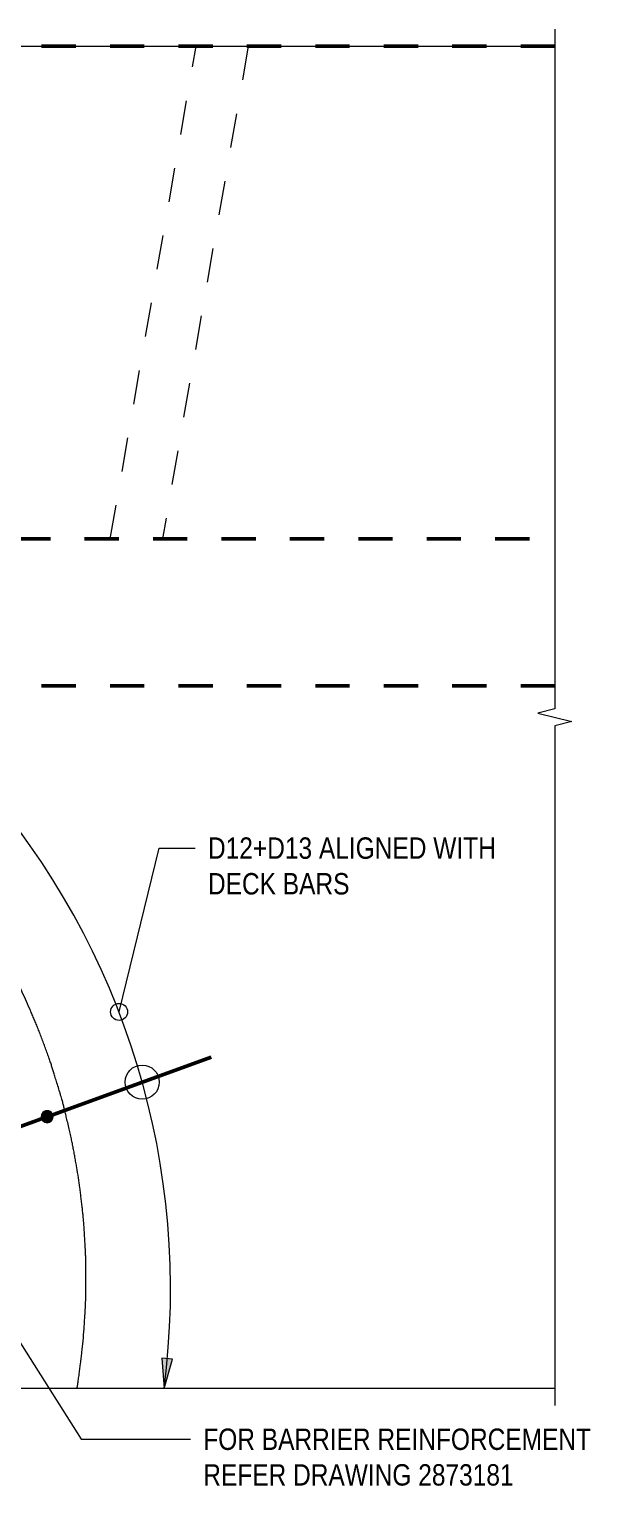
# Model space of a CAD drawing. Header units: metres. Extents: x 0 to 21, y 3 to 546.
# Drawn here: x 3.828 to 5.49, y 541.846 to 546.103 of the extents above; entities that cross this region are included whole.
import ezdxf

# ---------------------------------------------------------------- set-up
doc = ezdxf.new("R2010")
doc.units = ezdxf.units.M
doc.linetypes.add('JacobsDash', pattern=[0.0045, 0.003, -0.0015])
for name, color, linetype, lineweight in [('A-ANNO-NOTE', 7, 'Continuous', 9), ('A-DETL', 7, 'Continuous', 13), ('A-DETL-GENF', 7, 'Continuous', 9), ('A-FLOR', 7, 'Continuous', 50), ('G-ANNO-TEXT', 7, 'Continuous', 9), ('S-BEAM', 7, 'Continuous', 50), ('S-BEAM-HDLN', 7, 'JacobsDash', 18)]:
    doc.layers.add(name, color=color, linetype=linetype, lineweight=lineweight)
doc.styles.add('Arial Narrow_2', font='ARIALN.TTF', dxfattribs={"height": 0.0625})

# ---------------------------------------------------------------- blocks, each defined once
blk = doc.blocks.new('B_Det_Reinf_Bar Section_2D - Reo Dot_Scale 25_Cog End-V1-DRG-2873136 - DETAIL A')
at = {"layer": 'A-DETL-GENF'}
blk.add_hatch(color=256, dxfattribs=at).paths.add_polyline_path([(-1134.3548, 542.7532), (-1134.3502, 542.7538), (-1134.3459, 542.7556), (-1134.3424, 542.7584), (-1134.3396, 542.762), (-1134.3379, 542.7662), (-1134.3373, 542.7708), (-1134.3379, 542.7753), (-1134.3396, 542.7795), (-1134.3424, 542.7831), (-1134.346, 542.7859), (-1134.3503, 542.7876), (-1134.3548, 542.7882), (-1134.3593, 542.7876), (-1134.3635, 542.7859), (-1134.3672, 542.7831), (-1134.3699, 542.7795), (-1134.3717, 542.7753), (-1134.3723, 542.7707), (-1134.3717, 542.7662), (-1134.3699, 542.762), (-1134.3671, 542.7584), (-1134.3635, 542.7556), (-1134.3593, 542.7538)])
for start, end in [(315.0533, 135.0533), (135.0533, 315.0533)]:
    blk.add_arc((-1134.3548, 542.7707), 0.0175, start, end, dxfattribs=at)
blk = doc.blocks.new('CS_DET_Rebar Tagging1 - Scale 50-7577140-DRG-2873136 - DETAIL A')
at = {"layer": 'A-DETL-GENF', "lineweight": 13}
blk.add_line((-1135.4575, 544.6426), (-1135.4575, 544.6826), dxfattribs=at)
blk.add_circle((-1135.4575, 544.6426), 0.05, dxfattribs=at)
blk = doc.blocks.new('CS_DET_BreakLine_ViewScale - Std Break-7449553-DRG-2873136 - DETAIL A')
at = {"layer": 'A-DETL-GENF'}
for p, q in [((-1134.508, 542.1802), (-1134.5205, 542.1302)), ((-1134.483, 542.0802), (-1134.508, 542.1802)), ((-1134.5205, 542.1302), (-1136.5929, 542.1302)), ((-1134.4705, 542.1302), (-1134.483, 542.0802)), ((-1132.448, 542.1302), (-1134.4705, 542.1302))]:
    blk.add_line(p, q, dxfattribs=at)
blk = doc.blocks.new('CS_DET_BreakLine_ViewScale - Std Break-7449554-DRG-2873136 - DETAIL A')
at = {"layer": 'A-DETL-GENF'}
for p, q in [((-1132.448, 546.1035), (-1132.448, 544.1169)), ((-1132.448, 544.1169), (-1132.498, 544.1044)), ((-1132.498, 544.1044), (-1132.398, 544.0794)), ((-1132.398, 544.0794), (-1132.448, 544.0669)), ((-1132.448, 544.0669), (-1132.448, 542.0802))]:
    blk.add_line(p, q, dxfattribs=at)
blk = doc.blocks.new('CS_Arrowhead - CS_Arrowhead-6323874-DRG-2873136 - DETAIL A')
at = {"layer": 'A-ANNO-NOTE'}
blk.add_hatch(color=256, dxfattribs=at).paths.add_polyline_path([(-1133.5656, 542.2156), (-1133.5902, 542.1302), (-1133.5963, 542.2189)])
at = {"layer": 'A-ANNO-NOTE', "lineweight": 13}
for p, q in [((-1133.5656, 542.2156), (-1133.5963, 542.2189)), ((-1133.5963, 542.2189), (-1133.5902, 542.1302)), ((-1133.5902, 542.1302), (-1133.5656, 542.2156))]:
    blk.add_line(p, q, dxfattribs=at)

msp = doc.modelspace()

# ---------------------------------------------------------------- linework, layer by layer
at = {"layer": 'A-DETL', "lineweight": 50}
for p, q in [((4.359395, 543.0990771), (3.8801517, 542.9246468)), ((3.8638316, 542.9187068), (3.4572901, 542.7707378)), ((3.9365333, 542.945168), (3.8964719, 542.9305869))]:
    msp.add_line(p, q, dxfattribs=at)
at = {"layer": 'A-DETL'}
msp.add_line((4.3075789, 542.1302341), (4.1425789, 542.1302341), dxfattribs=at)
msp.add_arc((1.9896576, 542.4212986), 2.2511211, 352.5709954, 90, dxfattribs=at)
at = {"layer": 'A-FLOR', "lineweight": 13}
msp.add_line((1.9923724, 546.0534755), (5.3640898, 546.0534776), dxfattribs=at)
msp.add_open_spline([(3.967692, 542.1302341), (3.9683074, 542.134048), (3.9696899, 542.1427817), (3.9717367, 542.1565299), (3.9745296, 542.1768857), (3.9771616, 542.1979739), (3.979836, 542.2196195), (3.9824871, 542.2414428), (3.9855634, 542.2691887), (3.9877549, 542.2982706), (3.9892553, 542.3218914), (3.9903584, 542.3395561), (3.9914083, 542.3570007), (3.992307, 542.3743216), (3.9928503, 542.3886252), (3.9931377, 542.4000162), (3.9932937, 542.4084426), (3.9933972, 542.4164669), (3.9934581, 542.4234484), (3.9934942, 542.4297266), (3.9935218, 542.4372765), (3.9935411, 542.4454082), (3.9935626, 542.4520803), (3.9935786, 542.4567847), (3.9935931, 542.4611942), (3.9936015, 542.4659031), (3.9936016, 542.4720091), (3.993603, 542.477561), (3.9936118, 542.4842757), (3.9935816, 542.4921112), (3.993427, 542.5012405), (3.9931045, 542.5115093), (3.992623, 542.5223501), (3.9921008, 542.5325553), (3.9915705, 542.5422428), (3.9908932, 542.5541794), (3.9901256, 542.567393), (3.9894473, 542.579119), (3.9888802, 542.5885146), (3.9884257, 542.5957405), (3.9879046, 542.603552), (3.9873454, 542.611331), (3.986753, 542.6189197), (3.985903, 542.6288898), (3.98471, 542.641191), (3.9831011, 542.6559796), (3.981353, 542.6709861), (3.9795266, 542.6862687), (3.9776965, 542.701532), (3.9752124, 542.7216698), (3.9718414, 542.7464395), (3.967744, 542.7709971), (3.9641969, 542.7909465), (3.9614634, 542.8060579), (3.9586775, 542.8213761), (3.9560402, 542.8354857), (3.9533254, 542.8494098), (3.9503043, 542.8640057), (3.9472952, 542.8775277), (3.9445751, 542.8892442), (3.9416839, 542.9014192), (3.9379935, 542.9165606), (3.9343294, 542.9315408), (3.9312749, 542.944001), (3.9285273, 542.9553025), (3.9257429, 542.9663542), (3.9227708, 542.9772504), (3.9197213, 542.9877664), (3.9162772, 542.9993303), (3.9115383, 543.0148474), (3.9061014, 543.0324196), (3.9016414, 543.0468725), (3.8978357, 543.0592075), (3.8943268, 543.0706456), (3.8905989, 543.0822805), (3.8862488, 543.094969), (3.8810148, 543.1094121), (3.8753574, 543.1246416), (3.8695677, 543.1400459), (3.8637632, 543.155453), (3.8579557, 543.1707495), (3.852396, 543.1850877), (3.8468619, 543.1989193), (3.8412244, 543.2124617), (3.8352958, 543.2262242), (3.8270821, 543.2448479), (3.8166385, 543.2682175), (3.804157, 543.2958624), (3.7912059, 543.3227456), (3.7773337, 543.3496719), (3.7630616, 543.377017), (3.7512341, 543.3993859), (3.7415589, 543.4169247), (3.7317203, 543.434167), (3.7219241, 543.4507046), (3.7114159, 543.4682218), (3.7030715, 543.4820953), (3.6941784, 543.4967136), (3.6848974, 543.5116404), (3.6750781, 543.5268674), (3.6649877, 543.5420068), (3.6553281, 543.5562018), (3.646712, 543.5687443), (3.6395992, 543.5790983), (3.6334475, 543.5880394), (3.627664, 543.5964706), (3.6218974, 543.6047903), (3.6160913, 543.6128878), (3.610466, 543.6204827), (3.604108, 543.6289135), (3.5950621, 543.6406892), (3.5837072, 543.6553064), (3.5730588, 543.6689978), (3.5632864, 543.6815196), (3.5540167, 543.6932578), (3.5463916, 543.7027205), (3.5401699, 543.7102828), (3.5353706, 543.716027), (3.5304673, 543.7218124), (3.5239007, 543.7294683), (3.5156121, 543.738993), (3.5021768, 543.7542604), (3.4852728, 543.7734656), (3.4651391, 543.7958515), (3.4444959, 543.8174343), (3.4229212, 543.8391438), (3.4012322, 543.8609998), (3.3798065, 543.881988), (3.3578569, 543.9022928), (3.3349886, 543.922653), (3.3120437, 543.9431275), (3.2892714, 543.9628254), (3.2660426, 543.9817535), (3.2420245, 544.00073), (3.2179745, 544.0196226), (3.1941213, 544.0378008), (3.1696389, 544.0553037), (3.1444622, 544.0728125), (3.1192997, 544.0902317), (3.0943913, 544.1067957), (3.0689131, 544.1227486), (3.0426443, 544.1387227), (3.0164919, 544.1546054), (2.9905308, 544.1696602), (2.9640825, 544.1839881), (2.9369738, 544.1983617), (2.9100044, 544.2125367), (2.8832566, 544.225918), (2.8558035, 544.2386552), (2.8278088, 544.2513562), (2.8000647, 544.2638649), (2.7725827, 544.2754699), (2.7444466, 544.2865039), (2.7156471, 544.2975229), (2.6871969, 544.3082965), (2.6589543, 544.3182012), (2.6301856, 544.3274106), (2.6083859, 544.3342999), (2.5964094, 544.3380367), (2.5941377, 544.3387426)], degree=3, knots=[0.1375985035, 0.1375985035, 0.1375985035, 0.1375985035, 0.140625, 0.14453125, 0.1484375, 0.15625, 0.16015625, 0.1640625, 0.171875, 0.1796875, 0.18359375, 0.1875, 0.19140625, 0.1953125, 0.19921875, 0.201171875, 0.203125, 0.205078125, 0.20703125, 0.208984375, 0.2109375, 0.21484375, 0.21875, 0.220703125, 0.22265625, 0.2265625, 0.228515625, 0.23046875, 0.232421875, 0.234375, 0.236328125, 0.23828125, 0.240234375, 0.2421875, 0.244140625, 0.24609375, 0.25, 0.25390625, 0.255859375, 0.2578125, 0.259765625, 0.26171875, 0.263671875, 0.265625, 0.26953125, 0.2734375, 0.27734375, 0.28125, 0.28515625, 0.2890625, 0.296875, 0.3046875, 0.30859375, 0.3125, 0.31640625, 0.3203125, 0.32421875, 0.328125, 0.33203125, 0.333984375, 0.3359375, 0.33984375, 0.34375, 0.34765625, 0.3515625, 0.35546875, 0.359375, 0.361328125, 0.36328125, 0.3671875, 0.37109375, 0.375, 0.37890625, 0.3828125, 0.38671875, 0.390625, 0.39453125, 0.3984375, 0.40234375, 0.40625, 0.41015625, 0.4140625, 0.41796875, 0.421875, 0.42578125, 0.4296875, 0.4375, 0.4453125, 0.453125, 0.4609375, 0.46875, 0.4765625, 0.48046875, 0.484375, 0.4921875, 0.49609375, 0.5, 0.50390625, 0.5078125, 0.51171875, 0.515625, 0.51953125, 0.5234375, 0.52734375, 0.53125, 0.53515625, 0.5390625, 0.54296875, 0.544921875, 0.546875, 0.55078125, 0.5546875, 0.55859375, 0.5625, 0.56640625, 0.5703125, 0.572265625, 0.57421875, 0.576171875, 0.578125, 0.58203125, 0.5859375, 0.59375, 0.6015625, 0.609375, 0.6171875, 0.625, 0.6328125, 0.640625, 0.6484375, 0.65625, 0.6640625, 0.671875, 0.6796875, 0.6875, 0.6953125, 0.703125, 0.7109375, 0.71875, 0.7265625, 0.734375, 0.7421875, 0.75, 0.7578125, 0.765625, 0.7734375, 0.78125, 0.7890625, 0.796875, 0.8046875, 0.8125, 0.8203125, 0.828125, 0.8359375, 0.84375, 0.8515625, 0.859375, 0.8671875, 0.8690184883, 0.8690184883, 0.8690184883, 0.8690184883], dxfattribs=at)
at = {"layer": 'G-ANNO-TEXT'}
for p, q in [((4.0904691, 543.2310348), (4.2077274, 543.7097699)), ((4.2077274, 543.7097699), (4.3126886, 543.7097699)), ((3.7316708, 542.3732696), (3.9800506, 541.9820024)), ((3.9800506, 541.9820024), (4.2989387, 541.9820024))]:
    msp.add_line(p, q, dxfattribs=at)
msp.add_circle((4.0904691, 543.2310348), 0.025, dxfattribs=at)
at = {"layer": 'S-BEAM', "color": 252, "linetype": 'JacobsDash', "true_color": 0x888888}
for p, q in [((5.3640898, 546.053607), (1.9896598, 546.0536049)), ((1.9896607, 544.6136049), (5.3640898, 544.613607)), ((5.3640898, 544.183607), (2.9648052, 544.1836055))]:
    msp.add_line(p, q, dxfattribs=at)
at = {"layer": 'S-BEAM-HDLN', "color": 252, "true_color": 0x888888}
for p, q in [((4.0647402, 544.6136062), (4.3155819, 546.0534274)), ((4.4678412, 546.0534275), (4.2169995, 544.6136063)), ((4.3155991, 546.0535266), (4.315613, 546.0536063)), ((4.4678724, 546.0536064), (4.4678585, 546.0535267))]:
    msp.add_line(p, q, dxfattribs=at)

# ---------------------------------------------------------------- block references
at = {"layer": 'A-ANNO-NOTE'}
msp.add_blockref('CS_Arrowhead - CS_Arrowhead-6323874-DRG-2873136 - DETAIL A', (1137.812066, 0), dxfattribs=at)
at = {"layer": 'A-DETL-GENF'}
for name, p in [('CS_DET_BreakLine_ViewScale - Std Break-7449554-DRG-2873136 - DETAIL A', (1137.812066, 0)), ('B_Det_Reinf_Bar Section_2D - Reo Dot_Scale 25_Cog End-V1-DRG-2873136 - DETAIL A', (1138.2349276, 0.1539091)), ('CS_DET_BreakLine_ViewScale - Std Break-7449553-DRG-2873136 - DETAIL A', (1137.812066, 0))]:
    msp.add_blockref(name, p, dxfattribs=at)
at = {"layer": 'A-DETL-GENF', "rotation": 290.0000000000102}
msp.add_blockref('CS_DET_Rebar Tagging1 - Scale 50-7577140-DRG-2873136 - DETAIL A', (-119.2892466, -710.2339784), dxfattribs=at)

# ---------------------------------------------------------------- texts
at = {"layer": 'G-ANNO-TEXT', "char_height": 0.0625, "attachment_point": 1, "style": 'Arial Narrow_2', "bg_fill": 3, "box_fill_scale": 1, "bg_fill_color": 256, "bg_fill_transparency": 0}
for s, insert in [('D12+D13 ALIGNED WITH ', (4.3501886, 543.7410199)), ('DECK BARS ', (4.3501886, 543.6368402)), ('FOR BARRIER REINFORCEMENT ', (4.3364387, 542.0132524)), ('REFER DRAWING 2873181 ', (4.3364387, 541.9090727))]:
    msp.add_mtext(s, dxfattribs=dict(at, insert=insert))

doc.saveas('drawing.dxf')
